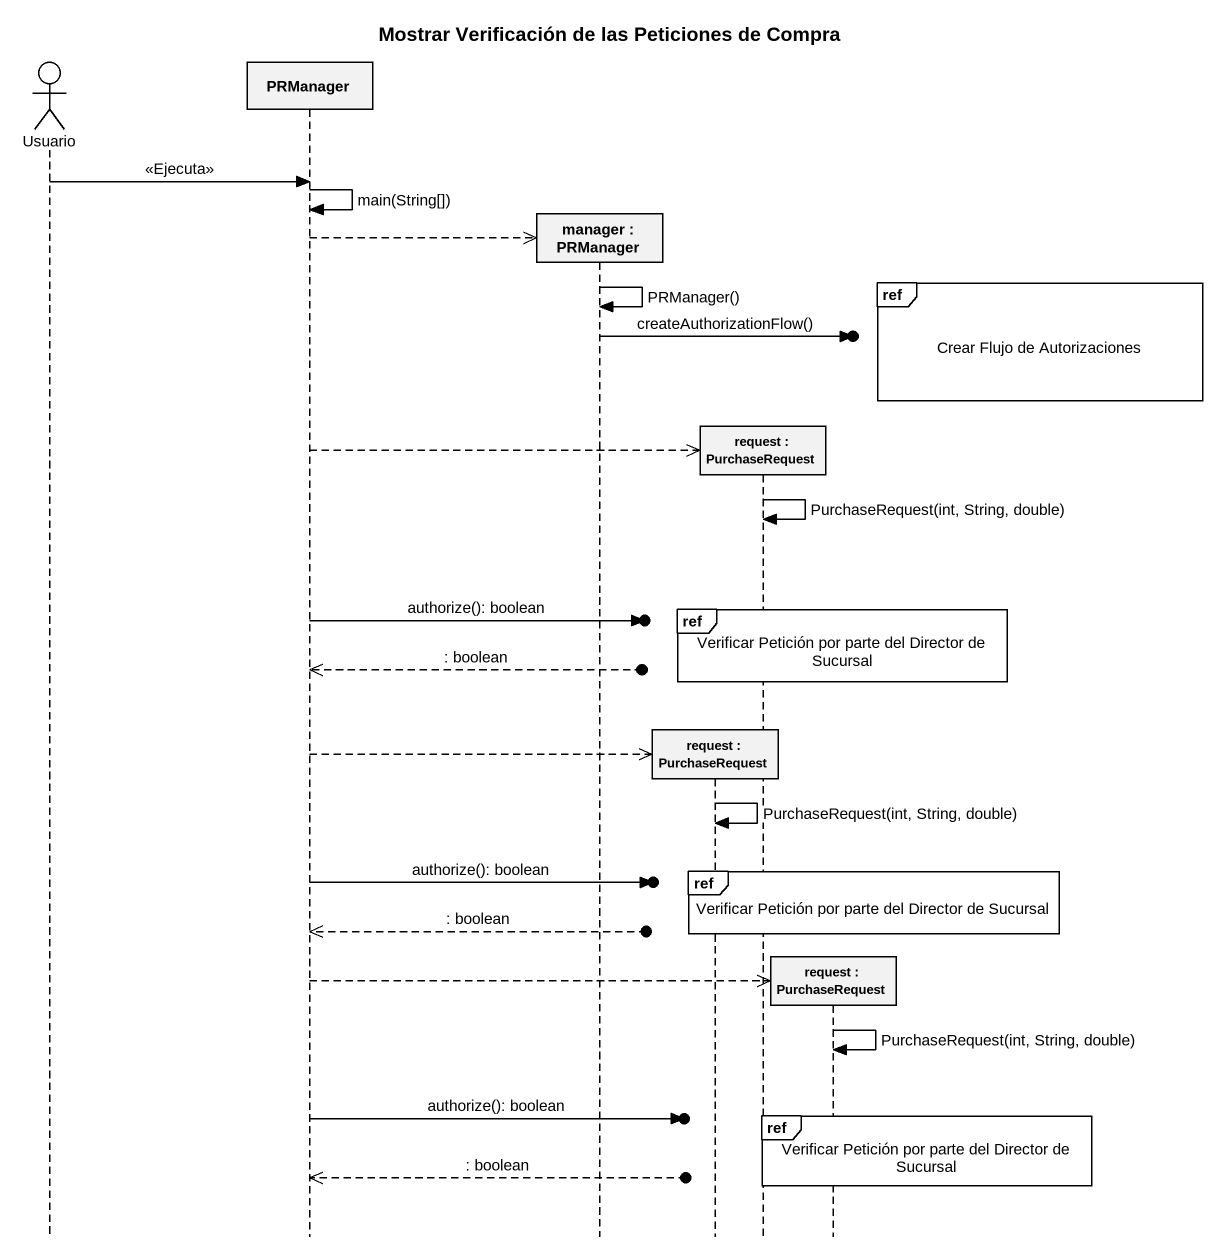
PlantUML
@startuml
title Mostrar Verificación de las Peticiones de Compra
hide footbox
actor Usuario
participant PRManager
participant "manager : PRManager" as manager
participant "request : PurchaseRequest" as request
participant "request : PurchaseRequest" as request_2
participant "request : PurchaseRequest" as request_3

Usuario -> PRManager : <<Ejecuta>>
PRManager -> PRManager : main(String[])
PRManager -->> manager **
ref over request_3 : Crear Flujo de Autorizaciones
manager -> manager : PRManager()
manager ->o] : createAuthorizationFlow()
PRManager -->> request_2 **
request_2 -> request_2 : PurchaseRequest(int, String, double)
ref over request, request_2, request_3 : Verificar Petición por parte del Director de Sucursal
PRManager ->o] : authorize(): boolean
PRManager <<--o] : : boolean
PRManager -->> request **
request -> request : PurchaseRequest(int, String, double)
ref over request, request_2, request_3 : Verificar Petición por parte del Director de Sucursal
PRManager ->o] : authorize(): boolean
PRManager <<--o] : : boolean
PRManager -->> request_3 **
request_3 -> request_3 : PurchaseRequest(int, String, double)
ref over request_2, request_3 : Verificar Petición por parte del Director de Sucursal
PRManager ->o] : authorize(): boolean
PRManager <<--o] : : boolean
@enduml
